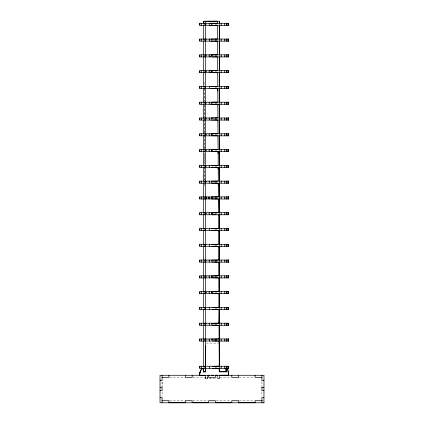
<?xml version="1.0" encoding="UTF-8"?>
<svg xmlns="http://www.w3.org/2000/svg" width="424" height="424" viewBox="0 0 424 424"><rect width="100%" height="100%" fill="white"/><g stroke="black" fill="none" stroke-linecap="round" stroke-linejoin="round"><path stroke-width="0.32" stroke-dasharray="2.12 1.59" d="M207.315 378.012L207.304 378.701L205.921 378.653L207.304 378.701L207.304 376.38M207.278 378.653L207.309 376.332L207.309 377.964M219.298 378.637L217.592 378.6L217.576 375.807L217.576 378.606L219.298 378.637L219.314 376.475L219.266 378.653M213.897 378.653L213.564 378.616L215.291 378.659L213.876 378.653M211.253 150.843L211.258 151.591M211.587 213.871L211.587 214.687M212.435 261.12L212.451 260.06M211.915 276.893L211.921 277.768M211.995 292.65L212 293.535M212.244 339.921L212.249 340.838M206.239 343.106L218.657 343.106M169.605 377.334L184.673 377.334M192.846 377.334L207.914 377.334M216.086 377.334L231.154 377.334M239.327 377.334L254.395 377.334M219.293 378.081L219.293 376.459M205.571 378.637L205.953 378.706L205.571 378.637L205.571 375.929M209.599 378.664L209.912 378.653M169.605 400.722L184.673 400.722M192.846 400.722L207.914 400.722M216.086 400.722L231.154 400.722M239.327 400.722L254.395 400.722M261.915 400.722L263.458 400.722M211.004 102.597L211.025 103.573M204.05 82.224L204.066 85.531M204.082 88.839L204.151 101.41M204.421 152.963L204.479 164.199L204.405 152.963M204.564 180.062L204.501 168.164L204.543 180.062M205.587 376.533L205.603 378.69L205.571 375.987M204.066 88.839L204.135 101.41M204.564 184.027L204.58 186.671M261.899 381.892L261.899 386.842M261.899 391.924L261.899 396.26M217.125 197.436L217.125 198.464M212.461 23.272L212.461 24.301M212.451 39.066L212.435 40.519M212.451 54.85L212.451 56.392M212.451 70.633L212.451 72.181M212.456 102.205L212.451 103.233M212.451 117.994L212.451 119.022M212.456 133.777L212.451 135.32M212.451 149.561L212.435 151.564M212.451 165.349L212.451 166.378M212.451 181.133L212.451 182.161M212.451 196.922L212.451 198.464M212.451 212.705L212.44 214.661M212.451 275.844L212.44 277.746M212.451 291.632L212.435 293.514M212.451 323.205L212.456 324.233M212.451 338.988L212.435 340.817M212.345 197.436L212.382 198.464M212.254 197.436L212.302 198.464M212.17 197.436L212.196 198.464M212.143 23.272L212.09 24.301M212.079 39.066L212.133 40.095M212.079 54.85L212.133 56.392M212.079 70.633L212.133 72.181M212.133 102.205L212.079 103.233M212.133 117.994L212.079 119.022M212.079 133.777L212.133 135.32M212.133 149.561L212.079 151.108M212.079 165.349L212.133 166.378M212.079 181.133L212.133 182.161M212.133 196.922L212.064 198.464M212.133 212.705L212.079 214.247M212.079 260.06L212.133 261.089M212.133 275.844L212.079 277.391M212.079 291.632L212.133 293.175M212.133 323.205L212.079 324.233M212.133 338.988L212.079 340.016M211.984 197.436L212.005 198.464M211.936 23.272L211.936 24.301M211.926 39.066L211.926 40.095M211.926 54.85L211.926 56.392M211.926 70.633L211.926 72.181M211.926 102.205L211.926 103.233M211.926 117.994L211.926 119.022M211.926 133.777L211.926 135.32M211.926 149.561L211.926 151.108M211.926 181.133L211.926 182.161M211.926 196.922L211.905 198.464M211.926 212.705L211.926 214.247M211.926 260.06L211.926 261.089M211.926 275.844L211.926 277.391M211.926 291.632L211.926 293.175M211.926 323.205L211.926 324.233M211.926 338.988L211.926 340.016M211.846 23.272L211.846 24.301M211.836 39.066L211.836 40.095M211.836 54.85L211.836 56.392M211.836 70.633L211.836 72.181M211.836 102.205L211.836 103.233M211.836 117.994L211.836 119.022M211.836 133.777L211.836 135.32M211.836 149.561L211.836 151.108M211.836 181.133L211.836 182.161M211.836 196.922L211.815 198.464M211.836 212.705L211.836 214.247M211.836 260.06L211.836 261.089M211.836 275.844L211.836 277.391M211.836 291.632L211.836 293.175M211.836 323.205L211.836 324.233M211.836 338.988L211.836 340.016M211.746 197.436L211.746 198.464M211.661 23.272L211.661 24.301M211.65 39.066L211.65 40.095M211.65 54.85L211.65 56.392M211.65 70.633L211.65 72.181M211.65 102.205L211.65 103.233M211.65 117.994L211.65 119.022M211.65 133.777L211.65 135.32M211.65 149.561L211.65 151.108M211.65 181.133L211.65 182.161M211.65 196.922L211.698 198.464M211.65 212.705L211.65 214.247M211.65 260.06L211.65 261.089M211.65 275.844L211.65 277.391M211.65 291.632L211.65 293.175M211.65 323.205L211.65 324.233M211.65 338.988L211.65 340.016M211.555 23.272L211.555 24.301M211.544 39.066L211.544 40.095M211.544 54.85L211.544 56.392M211.544 70.633L211.544 72.181M211.544 102.205L211.544 103.233M211.544 117.994L211.544 119.022M211.544 133.777L211.544 135.32M211.544 149.561L211.544 151.108M211.544 181.133L211.544 182.161M211.544 196.922L211.544 198.464M211.544 212.705L211.544 214.247M211.544 260.06L211.544 261.089M211.544 275.844L211.544 277.391M211.544 291.632L211.544 293.175M211.544 323.205L211.544 324.233M211.544 338.988L211.544 340.016M211.449 23.272L211.449 24.301M211.438 39.066L211.438 40.095M211.438 102.205L211.438 103.233M211.438 117.994L211.438 119.022M211.438 133.777L211.438 135.32M211.438 149.561L211.438 151.108M211.438 181.133L211.438 182.161M211.438 196.922L211.438 198.464M211.438 212.705L211.438 214.247M211.438 260.06L211.438 261.089M211.438 275.844L211.438 277.391M211.438 291.632L211.438 293.175M211.438 323.205L211.438 324.233M211.438 338.988L211.438 340.016M211.338 23.272L211.338 24.301M211.327 39.066L211.327 40.095M211.327 102.205L211.327 103.233M211.327 117.994L211.327 119.022M211.327 133.777L211.327 135.32M211.327 149.561L211.327 151.108M211.327 181.133L211.327 182.161M211.327 196.922L211.327 198.464M211.327 212.705L211.327 214.247M211.327 260.06L211.327 261.089M211.327 275.844L211.327 277.391M211.327 291.632L211.327 293.175M211.327 323.205L211.327 324.233M211.327 338.988L211.327 340.016M211.21 197.436L211.21 198.464M210.717 197.436L210.717 198.464M208.815 197.436L208.815 198.464M208.703 197.436L208.703 198.464M208.629 197.436L208.629 198.464M208.555 197.436L208.555 198.464M208.407 197.436L208.407 198.464M208.263 197.436L208.263 198.464M208.126 23.272L208.126 24.301M208.115 39.066L208.115 40.095M208.115 54.85L208.115 56.392M208.115 70.633L208.115 72.181M208.115 102.205L208.115 103.233M208.115 117.994L208.115 119.022M208.115 133.777L208.115 135.32M208.115 149.561L208.115 151.108M208.115 165.349L208.115 166.378M208.115 181.133L208.115 182.161M208.115 196.922L208.115 198.464M208.115 212.705L208.115 214.247M208.115 260.06L208.115 261.089M208.115 275.844L208.115 277.391M208.115 291.632L208.115 293.175M208.115 323.205L208.115 324.233M208.115 338.988L208.115 340.016M207.972 197.436L207.972 198.464M206.88 197.436L206.88 198.464M206.774 23.272L206.774 24.301M206.764 39.066L206.764 40.095M206.764 54.85L206.764 56.392M206.764 70.633L206.764 72.181M206.764 102.205L206.764 103.233M206.764 117.994L206.764 119.022M206.764 133.777L206.764 135.32M206.764 149.561L206.764 151.108M206.764 165.349L206.764 166.378M206.764 181.133L206.764 182.161M206.764 196.922L206.764 198.464M206.764 212.705L206.764 214.247M206.764 244.277L206.764 245.305M206.764 260.06L206.764 261.089M206.764 275.844L206.764 277.391M206.764 291.632L206.764 293.175M206.764 323.205L206.764 324.233M206.764 338.988L206.764 340.016M206.652 197.436L206.652 198.464M206.541 197.436L206.541 198.464M206.435 197.436L206.435 198.464M206.35 23.272L206.35 24.301M206.34 39.066L206.34 40.095M206.34 54.85L206.34 56.392M206.34 70.633L206.34 72.181M206.34 102.205L206.34 103.233M206.34 117.994L206.34 119.022M206.34 133.777L206.34 135.32M206.34 149.561L206.34 151.108M206.34 165.349L206.34 166.378M206.34 181.133L206.34 182.161M206.34 196.922L206.387 198.464M206.34 212.705L206.34 214.247M206.34 260.06L206.34 261.089M206.34 275.844L206.34 277.391M206.34 291.632L206.34 293.175M206.34 323.205L206.34 324.233M206.34 338.988L206.34 340.016M206.244 196.922L206.265 198.464M206.175 197.436L206.175 198.464M203.403 23.272L203.403 24.301M203.388 39.066L203.388 40.095M203.388 54.85L203.388 56.392M203.388 70.633L203.388 72.181M203.388 102.205L203.388 103.233M203.388 117.994L203.388 119.022M203.388 149.561L203.388 151.108M203.388 181.133L203.388 182.161M203.388 196.922L203.388 198.464M203.388 212.705L203.388 214.247M203.388 244.277L203.388 245.305M203.388 260.06L203.388 261.089M203.388 275.844L203.388 277.391M203.388 291.632L203.388 293.175M203.388 323.205L203.388 324.233M203.388 338.988L203.388 340.016M203.213 197.436L203.213 198.464M202.873 197.436L202.873 198.464M162.085 391.903L162.085 396.239M162.085 381.87L162.085 386.826L162.085 381.87M211.3 378.68L209.912 378.685L211.3 378.68M204.172 105.38L204.214 117.278L204.172 105.38M204.315 133.136L204.251 120.58L204.299 133.136M204.4 148.999L204.331 136.443L204.384 148.999"/><path stroke-width="0.64" d="M212.398 366.341L219.314 366.156L219.113 341.023M219.256 365.509L219.229 362.88M205.55 368.541L205.571 371.843L203.372 371.859L203.35 368.435L201.803 369.028C200.271 370.714 199.513 373.041 199.709 375.304L205.582 375.277M202.884 368.562L201.835 368.954C200.276 370.613 199.556 373.003 199.693 375.219M199.757 373.443L199.72 374.053M210.855 71.078L210.882 70.649L216.277 70.623M210.935 86.835L210.982 86.438L217.798 86.311L217.74 75.43L217.666 72.674L210.861 72.7L210.861 72.059M226.13 368.233C227.206 377.143 224.503 366.972 226.867 368.371L227.852 369.749L228.621 375.155L219.303 375.267M218.959 338.977L219.319 337.578L219.319 325.955M199.736 373.528L200.499 370.841M219.038 322.765L219.319 310.262M218.938 323.194L219.298 321.911M211.184 134.122L211.3 133.793L218.042 133.534L217.851 120.029M211.936 277.768L218.286 277.884L218.805 278.881L218.864 290.557L218.371 291.611L212.011 291.786M211.269 149.889L211.412 149.577L217.072 149.545M211.348 165.652L211.528 165.36L217.226 165.334L218.206 164.984L218.148 153.599L217.973 151.601L211.274 151.591M212.276 260.071L218.111 260.039L218.683 259.197L218.625 247.537L218.206 246.312L211.772 246.227M218.111 260.039L218.699 259.197M218.137 214.74L218.477 216.208L218.535 227.81L217.809 228.472L211.677 228.716M211.597 212.949L217.676 212.684L218.455 212.111L218.397 200.547L218.095 198.957L211.523 198.914M217.66 212.684L218.455 212.111M211.762 244.478L217.968 244.256L218.62 243.508L218.54 231.87L218.174 230.529L211.687 230.46M218.985 366.235L219.319 365.493L219.24 366.14M211.926 276.019L218.249 275.828L218.784 274.879L218.704 263.203L218.238 262.101L211.852 262M217.056 149.545L218.127 149.259L217.904 135.818L211.194 135.812M212.09 307.559L218.519 307.395L218.948 306.229L218.869 294.563L218.296 293.673L212.477 293.7M212.175 323.327L218.652 323.183L219.028 321.896L218.954 310.246L218.339 309.456L212.101 309.308M212.254 339.099L218.779 338.967L219.113 337.562L219.033 325.939L218.344 325.24L212.186 325.07M215.291 375.272L217.56 375.214M210.945 88.478L217.751 88.457L217.819 91.059L217.878 102.057L211.083 102.221M211.295 375.282L213.553 375.235M207.299 375.293L209.562 375.256M216.261 70.623L217.713 70.559L217.602 56.89L212.26 56.917M203.727 23.331L203.716 21.274L217.454 21.2L217.464 23.262L210.606 23.294M210.617 25.355L217.47 25.318M210.696 39.082L217.549 39.029L217.454 25.318M210.786 54.866L217.634 54.797L217.544 41.102L210.696 41.139M217.809 104.246L211.025 104.256M211.189 118.005L217.963 117.798L217.793 104.246M217.867 120.029L211.11 120.034M211.645 181.149L217.38 181.117L218.291 180.698L218.212 169.245L218.021 167.385L211.359 167.363M211.767 196.932L217.528 196.9L218.371 196.407L218.296 184.896L218.069 183.173L211.438 183.142M212.355 214.772L215.424 214.756M212.647 368.324L219.272 368.403L219.319 371.79L226.156 371.784L219.272 371.758L219.25 368.403L219.272 371.758M219.129 341.023L212.265 340.838M205.571 21.211L219.319 21.211L219.303 362.896L219.298 341.039M203.716 21.274L203.732 21.809M219.298 59.816L219.288 56.901L219.319 70.57M219.319 86.321L219.256 72.684M217.804 91.059L217.735 88.457M219.319 102.073L219.24 88.473M217.443 104.267L219.314 104.267M219.298 106.7L219.234 104.256L219.319 117.808M219.319 133.544L219.192 120.04M219.319 149.274L219.166 135.828M217.957 151.601L218.148 153.599M219.319 164.994L219.134 151.612M218.212 169.245L218.005 167.385M219.319 180.709L219.097 167.401M218.296 184.896L218.053 183.173M219.319 196.423L219.06 183.184M219.319 212.127L219.023 198.967M219.319 227.826L219.319 216.219L218.98 214.756M219.319 243.519L219.319 231.88L218.943 230.539M219.298 247.547L218.901 246.323L219.303 247.547L219.319 259.207M219.319 263.219L219.319 274.89M219.319 278.897L219.319 290.567M219.319 294.574L219.319 306.245M228.663 366.246L199.699 366.246L199.699 368.308L228.663 368.308L228.642 366.246M228.605 375.224L227.889 369.808L226.893 368.424M162.085 377.334L168.948 377.387L168.948 375.277M261.915 377.387L255.052 377.334L255.052 375.277M160.028 380.582L162.085 380.635L162.085 375.277M263.972 380.582L261.899 380.651L261.915 375.277M160.028 387.446L162.085 387.446L162.085 390.668L160.028 390.668M261.915 387.446L263.972 387.446L261.899 387.462L261.899 390.684L263.972 390.668M160.028 397.479L162.085 397.479L162.085 402.784M263.972 397.532L261.899 397.495L261.899 402.8M162.085 400.722L168.948 400.722L168.948 402.784M261.915 400.722L255.052 400.722L255.052 402.784M168.948 402.731L185.325 402.731M192.189 402.731L208.566 402.731M215.429 402.731L231.811 402.731M238.675 402.731L255.052 402.731M263.972 402.784L160.028 402.784L160.028 375.277L263.972 375.277L263.956 402.8M210.776 56.302L210.781 56.917M205.428 345.682L205.539 366.67M219.282 41.112L219.298 54.807M219.293 25.329L219.298 39.04M238.675 375.277L238.675 377.387L231.811 377.334L231.811 375.277M238.675 402.784L238.675 400.722L231.811 400.722L231.811 402.784M228.663 39.066L228.663 41.123M228.663 54.85L228.663 56.911M228.663 70.633L228.663 72.695M228.663 86.422L228.663 88.478M228.663 102.205L228.663 104.267M228.663 117.994L228.663 120.05M228.663 133.777L228.663 135.834M228.663 149.561L228.663 151.622M228.663 165.349L228.663 167.406M228.663 181.133L228.663 183.195M228.663 196.922L228.663 198.978M228.663 212.705L228.663 214.761M228.663 228.488L228.663 230.55M228.663 244.277L228.663 246.333M228.663 260.06L228.663 262.122M228.663 275.844L228.663 277.906M228.663 291.632L228.663 293.689M228.663 307.416L228.663 309.478M228.663 323.205L228.663 325.261M228.663 338.988L228.663 341.05M228.404 23.272L228.404 25.329M228.388 39.066L228.388 41.123M228.388 54.85L228.388 56.911M228.388 70.633L228.388 72.695M228.388 86.422L228.388 88.478M228.388 102.205L228.388 104.267M228.388 117.994L228.388 120.05M228.388 133.777L228.388 135.834M228.388 149.561L228.388 151.622M228.388 165.349L228.388 167.406M228.388 181.133L228.388 183.195M228.388 196.922L228.388 198.978M228.388 212.705L228.388 214.761M228.388 228.488L228.388 230.55M228.388 244.277L228.388 246.333M228.388 260.06L228.388 262.122M228.388 275.844L228.388 277.906M228.388 291.632L228.388 293.689M228.388 307.416L228.388 309.478M228.388 323.205L228.388 325.261M228.388 338.988L228.388 341.05M228.377 366.246L228.377 368.308M228.054 23.272L228.054 25.329M228.043 39.066L228.043 41.123M228.043 54.85L228.043 56.911M228.043 70.633L228.043 72.695M228.043 86.422L228.043 88.478M228.043 102.205L228.043 104.267M228.043 117.994L228.043 120.05M228.043 133.777L228.043 135.834M228.043 149.561L228.043 151.622M228.043 165.349L228.043 167.406M228.043 181.133L228.043 183.195M228.043 196.922L228.043 198.978M228.043 212.705L228.043 214.761M228.043 228.488L228.043 230.55M228.043 244.277L228.043 246.333M228.043 260.06L228.043 262.122M228.043 275.844L228.043 277.906M228.043 291.632L228.043 293.689M228.043 307.416L228.043 309.478M228.043 323.205L228.043 325.261M228.043 338.988L228.043 341.05M228.032 366.246L228.032 368.308M226.856 23.272L226.856 25.329M226.845 39.066L226.845 41.123M226.845 54.85L226.845 56.911M226.845 70.633L226.845 72.695M226.845 86.422L226.845 88.478M226.845 102.205L226.845 104.267M226.845 117.994L226.845 120.05M226.845 133.777L226.845 135.834M226.845 149.561L226.845 151.622M226.845 165.349L226.845 167.406M226.845 181.133L226.845 183.195M226.845 196.922L226.845 198.978M226.845 212.705L226.845 214.761M226.845 228.488L226.845 230.55M226.845 244.277L226.845 246.333M226.845 260.06L226.845 262.122M226.845 275.844L226.845 277.906M226.845 291.632L226.845 293.689M226.845 307.416L226.845 309.478M226.845 323.205L226.845 325.261M226.845 338.988L226.845 341.05M226.835 366.246L226.835 368.308M226.188 23.272L226.188 25.329M226.178 39.066L226.178 41.123M226.178 54.85L226.178 56.911M226.178 70.633L226.178 72.695M226.178 86.422L226.178 88.478M226.178 102.205L226.178 104.267M226.178 117.994L226.178 120.05M226.178 133.777L226.178 135.834M226.178 149.561L226.178 151.622M226.178 165.349L226.178 167.406M226.178 181.133L226.178 183.195M226.178 196.922L226.178 198.978M226.178 212.705L226.178 214.761M226.178 228.488L226.178 230.55M226.178 244.277L226.178 246.333M226.178 260.06L226.178 262.122M226.178 275.844L226.178 277.906M226.178 291.632L226.178 293.689M226.178 307.416L226.178 309.478M226.178 323.205L226.178 325.261M226.178 338.988L226.178 341.05M226.162 366.246L226.183 371.784M224.487 23.272L224.487 25.329M224.471 39.066L224.471 41.123M224.471 54.85L224.471 56.911M224.471 70.633L224.471 72.695M224.471 86.422L224.471 88.478M224.471 102.205L224.471 104.267M224.471 117.994L224.471 120.05M224.471 133.777L224.471 135.834M224.471 149.561L224.471 151.622M224.471 165.349L224.471 167.406M224.471 181.133L224.471 183.195M224.471 196.922L224.471 198.978M224.471 212.705L224.471 214.761M224.471 228.488L224.471 230.55M224.471 244.277L224.471 246.333M224.471 260.06L224.471 262.122M224.471 275.844L224.471 277.906M224.471 291.632L224.471 293.689M224.471 307.416L224.471 309.478M224.471 323.205L224.471 325.261M224.471 338.988L224.471 341.05M224.466 366.246L224.466 368.308M221.19 23.272L221.19 25.329M221.18 39.066L221.18 41.123M221.18 54.85L221.18 56.911M221.18 70.633L221.18 72.695M221.18 86.422L221.18 88.478M221.18 102.205L221.18 104.267M221.18 117.994L221.18 120.05M221.18 133.777L221.18 135.834M221.18 149.561L221.18 151.622M221.18 165.349L221.18 167.406M221.18 181.133L221.18 183.195M221.18 196.922L221.18 198.978M221.18 212.705L221.18 214.761M221.18 228.488L221.18 230.55M221.18 244.277L221.18 246.333M221.18 260.06L221.18 262.122M221.18 275.844L221.18 277.906M221.18 291.632L221.18 293.689M221.18 307.416L221.18 309.478M221.18 323.205L221.18 325.261M221.18 338.988L221.18 341.05M221.174 366.246L221.174 368.308M219.303 366.246L219.303 368.308M219.298 21.73L219.298 23.272M215.986 23.272L215.986 25.329M215.97 39.066L215.97 41.123M215.97 54.85L215.97 56.911M215.97 70.633L215.97 72.695M215.97 86.422L215.97 88.478M215.97 102.205L215.97 104.267M215.97 117.994L215.97 120.05M215.97 133.777L215.97 135.834M215.97 149.561L215.97 151.622M215.97 165.349L215.97 167.406M215.97 181.133L215.97 183.195M215.97 196.922L215.97 198.978M215.97 212.705L215.97 214.761M215.97 228.488L215.97 230.55M215.97 244.277L215.97 246.333M215.97 260.06L215.97 262.122M215.97 275.844L215.97 277.906M215.97 291.632L215.97 293.689M215.97 307.416L215.97 309.478M215.97 323.205L215.97 325.261M215.97 338.988L215.97 341.05M215.975 366.246L215.975 368.308M215.429 375.277L215.429 377.387L208.566 377.387L208.566 375.277M215.429 402.784L215.434 400.722L208.566 400.722L208.566 402.784M209.403 23.272L209.403 25.329M209.387 39.066L209.387 41.123M209.387 54.85L209.387 56.911M209.387 70.633L209.387 72.695M209.387 86.422L209.387 88.478M209.387 102.205L209.387 104.267M209.387 117.994L209.387 120.05M209.387 133.777L209.387 135.834M209.387 149.561L209.387 151.622M209.387 165.349L209.387 167.406M209.387 181.133L209.387 183.195M209.387 196.922L209.387 198.978M209.387 212.705L209.387 214.761M209.387 228.488L209.387 230.55M209.387 244.277L209.387 246.333M209.387 260.06L209.387 262.122M209.387 275.844L209.387 277.906M209.387 291.632L209.387 293.689M209.387 307.416L209.387 309.478M209.387 323.205L209.387 325.261M209.387 338.988L209.387 341.05M209.398 366.246L209.398 368.308M205.598 23.272L205.566 25.329M205.587 39.066L205.555 41.123M205.555 54.85L205.587 56.911M205.555 70.633L205.587 72.695M205.555 86.422L205.587 88.478M205.587 102.205L205.555 104.267M205.555 117.994L205.587 120.05M205.555 133.777L205.587 135.834M205.555 149.561L205.587 151.622M205.555 165.349L205.587 167.406M205.555 181.133L205.587 183.195M205.555 196.922L205.587 198.978M205.555 212.705L205.587 214.761M205.555 228.488L205.587 230.55M205.555 244.277L205.587 246.333M205.587 260.06L205.555 262.122M205.587 275.844L205.555 277.906M205.555 291.632L205.587 293.689M205.587 307.416L205.555 309.478M205.587 323.205L205.555 325.261M205.587 338.988L205.555 341.05M205.582 366.246L205.539 368.308M205.449 41.123L205.439 21.348L203.377 21.348L203.377 23.336M205.439 41.223L205.449 151.622M205.439 151.856L205.439 181M205.449 181.133L205.449 230.55M205.439 230.688L205.439 259.833M205.449 260.06L205.439 368.308M205.439 368.477L205.439 371.79L203.377 371.79L203.377 368.477M204.145 23.272L204.145 25.329M204.135 39.066L204.135 41.123M204.135 54.85L204.135 56.911M204.135 70.633L204.135 72.695M204.135 86.422L204.135 88.478M204.135 102.205L204.135 104.267M204.135 117.994L204.135 120.05M204.135 133.777L204.135 135.834M204.135 149.561L204.135 151.622M204.135 165.349L204.135 167.406M204.135 181.133L204.135 183.195M204.135 196.922L204.135 198.978M204.135 212.705L204.135 214.761M204.135 228.488L204.135 230.55M204.135 244.277L204.135 246.333M204.135 260.06L204.135 262.122M204.135 275.844L204.135 277.906M204.135 291.632L204.135 293.689M204.135 307.416L204.135 309.478M204.135 323.205L204.135 325.261M204.135 338.988L204.135 341.05M204.108 366.246L204.108 368.308M203.377 25.323L203.377 39.236M203.377 41.223L203.377 55.136M203.377 56.461L203.377 71.036M203.377 72.361L203.377 86.936M203.377 88.261L203.377 102.168M203.377 104.156L203.377 118.068M203.377 120.056L203.377 133.968M203.377 135.293L203.377 149.868M203.377 151.856L203.377 165.768M203.377 167.093L203.377 181M203.377 182.988L203.377 196.9M203.377 198.888L203.377 212.8M203.377 214.788L203.377 228.7M203.377 230.688L203.377 244.6M203.377 245.925L203.377 259.833M203.377 261.82L203.377 276.395M203.377 277.72L203.377 291.632M203.377 293.62L203.377 307.533M203.377 309.52L203.377 323.433M203.377 324.757L203.377 339.327M203.377 340.652L203.377 366.49M201.4 23.272L201.4 25.329M201.384 39.066L201.384 41.123M201.384 54.85L201.384 56.911M201.384 70.633L201.384 72.695M201.384 86.422L201.384 88.478M201.384 102.205L201.384 104.267M201.384 117.994L201.384 120.05M201.384 133.777L201.384 135.834M201.384 149.561L201.384 151.622M201.384 165.349L201.384 167.406M201.384 181.133L201.384 183.195M201.384 196.922L201.384 198.978M201.384 212.705L201.384 214.761M201.384 228.488L201.384 230.55M201.384 244.277L201.384 246.333M201.384 260.06L201.384 262.122M201.384 275.844L201.384 277.906M201.384 291.632L201.384 293.689M201.384 307.416L201.384 309.478M201.384 323.205L201.384 325.261M201.384 338.988L201.384 341.05M201.358 366.246L201.358 368.308M199.879 366.246L199.879 368.308M199.858 23.272L199.858 25.329M199.842 39.066L199.842 41.123M199.842 54.85L199.842 56.911M199.842 70.633L199.842 72.695M199.842 86.422L199.842 88.478M199.842 102.205L199.842 104.267M199.842 117.994L199.842 120.05M199.842 133.777L199.842 135.834M199.842 149.561L199.842 151.622M199.842 165.349L199.842 167.406M199.842 181.133L199.842 183.195M199.842 196.922L199.842 198.978M199.842 212.705L199.842 214.761M199.842 228.488L199.842 230.55M199.842 244.277L199.842 246.333M199.842 260.06L199.842 262.122M199.842 275.844L199.842 277.906M199.842 291.632L199.842 293.689M199.842 307.416L199.842 309.478M199.842 323.205L199.842 325.261M199.842 338.988L199.842 341.05M192.189 375.277L192.189 377.387L185.325 377.387L185.325 375.277M192.189 402.784L192.189 400.722L185.325 400.722L185.325 402.784M228.684 23.272L199.725 23.272L199.725 25.329L228.684 25.329L228.684 23.272M228.674 39.066L199.709 39.066L199.725 41.123L228.674 41.123L228.674 39.066M228.674 54.85L199.709 54.85L199.709 56.911L228.674 56.911L228.674 54.85M228.674 70.633L199.709 70.633L199.709 72.695L228.674 72.695L228.674 70.633M228.674 86.422L199.709 86.422L199.709 88.478L228.674 88.478L228.674 86.422M228.674 102.205L199.709 102.205L199.709 104.267L228.674 104.267L228.674 102.205M228.674 117.994L199.709 117.994L199.709 120.05L228.674 120.05L228.674 117.994M228.674 133.777L199.709 133.777L199.709 135.834L228.674 135.834L228.674 133.777M228.674 149.561L199.709 149.561L199.709 151.622L228.674 151.622L228.674 149.561M228.674 165.349L199.709 165.349L199.709 167.406L228.674 167.406L228.674 165.349M228.674 181.133L199.709 181.133L199.725 183.195L228.674 183.195L228.674 181.133M228.674 196.922L199.709 196.922L199.709 198.978L228.674 198.978L228.674 196.922M228.674 212.705L199.709 212.705L199.709 214.761L228.674 214.761L228.674 212.705M228.674 228.488L199.709 228.488L199.709 230.55L228.674 230.55L228.674 228.488M228.674 244.277L199.709 244.277L199.709 246.333L228.674 246.333L228.674 244.277M228.674 260.06L199.709 260.06L199.709 262.122L228.674 262.122L228.674 260.06M228.674 275.844L199.709 275.844L199.709 277.906L228.674 277.906L228.674 275.844M228.674 291.632L199.709 291.632L199.709 293.689L228.674 293.689L228.674 291.632M228.674 307.416L199.709 307.416L199.709 309.478L228.674 309.478L228.674 307.416M228.674 323.205L199.709 323.205L199.709 325.261L228.674 325.261L228.674 323.205M228.674 338.988L199.709 338.988L199.709 341.05L228.674 341.05L228.674 338.988"/></g></svg>
